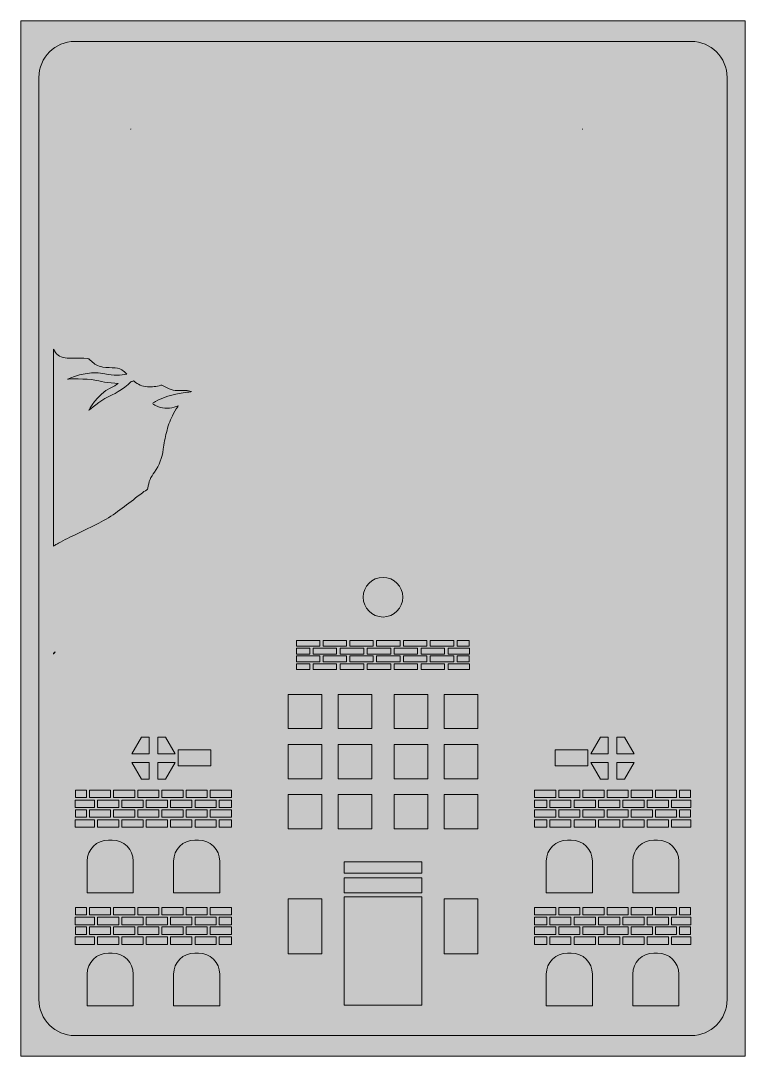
# Model space of a CAD drawing. Header units: centimetres. Extents: x 0.3 to 13.7, y -19.6 to -0.4.
import ezdxf

# ---------------------------------------------------------------- set-up
doc = ezdxf.new("R2010")
doc.units = ezdxf.units.CM
doc.header["$MEASUREMENT"] = 0
doc.layers.add('Layer 1', color=7, linetype='Continuous')

# ---------------------------------------------------------------- blocks, each defined once
blk = doc.blocks.new('block 3')
at = {"layer": 'Layer 1', "true_color": 0x2e3543}
h = blk.add_hatch(color=159, dxfattribs=at)
h.dxf.hatch_style = 2
h.paths.add_polyline_path([(13.717, -19.625), (0.253, -19.625), (0.253, -0.39), (13.717, -0.39)])
at = {"layer": 'Layer 1', "lineweight": 0}
blk.add_lwpolyline([(13.717, -19.625), (0.253, -19.625), (0.253, -0.39), (13.717, -0.39), (13.717, -19.625)], dxfattribs=at)
blk = doc.blocks.new('block 2')
at = {"layer": 'Layer 1'}
blk.add_blockref('block 3', (0, 0), dxfattribs=at)

msp = doc.modelspace()

# ---------------------------------------------------------------- linework, layer by layer
at = {"layer": 'Layer 1', "lineweight": 0}
for points in [[(5.812, -12.009), (5.376, -12.009), (5.376, -11.899), (5.812, -11.899), (5.812, -12.009)], [(6.308, -12.009), (5.872, -12.009), (5.872, -11.899), (6.308, -11.899), (6.308, -12.009)], [(6.804, -11.899), (6.804, -12.009), (6.367, -12.009), (6.367, -11.899), (6.804, -11.899)], [(6.866, -12.009), (6.866, -11.899), (7.302, -11.899), (7.302, -12.009), (6.866, -12.009)], [(7.801, -12.009), (7.365, -12.009), (7.365, -11.899), (7.801, -11.899), (7.801, -12.009)], [(8.299, -12.009), (7.863, -12.009), (7.863, -11.899), (8.299, -11.899), (8.299, -12.009)], [(8.361, -12.009), (8.361, -11.899), (8.585, -11.899), (8.585, -12.009), (8.361, -12.009)], [(5.625, -12.045), (5.625, -12.155), (5.376, -12.155), (5.376, -12.045), (5.625, -12.045)], [(6.122, -12.045), (6.122, -12.155), (5.686, -12.155), (5.686, -12.045), (6.122, -12.045)], [(6.626, -12.045), (6.626, -12.155), (6.19, -12.155), (6.19, -12.045), (6.626, -12.045)], [(7.128, -12.045), (7.128, -12.155), (6.692, -12.155), (6.692, -12.045), (7.128, -12.045)], [(7.629, -12.045), (7.629, -12.155), (7.193, -12.155), (7.193, -12.045), (7.629, -12.045)], [(8.13, -12.045), (8.13, -12.155), (7.694, -12.155), (7.694, -12.045), (8.13, -12.045)], [(8.594, -12.045), (8.594, -12.155), (8.196, -12.155), (8.196, -12.045), (8.594, -12.045)], [(5.812, -12.188), (5.812, -12.297), (5.376, -12.297), (5.376, -12.188), (5.812, -12.188)], [(6.308, -12.297), (5.872, -12.297), (5.872, -12.188), (6.308, -12.188), (6.308, -12.297)], [(6.804, -12.188), (6.804, -12.297), (6.367, -12.297), (6.367, -12.188), (6.804, -12.188)], [(6.866, -12.297), (6.866, -12.188), (7.302, -12.188), (7.302, -12.297), (6.866, -12.297)], [(7.365, -12.297), (7.365, -12.188), (7.801, -12.188), (7.801, -12.297), (7.365, -12.297)], [(7.863, -12.297), (7.863, -12.188), (8.299, -12.188), (8.299, -12.297), (7.863, -12.297)], [(8.361, -12.297), (8.361, -12.188), (8.585, -12.188), (8.585, -12.297), (8.361, -12.297)], [(5.625, -12.333), (5.625, -12.443), (5.376, -12.443), (5.376, -12.333), (5.625, -12.333)], [(6.122, -12.443), (5.686, -12.443), (5.686, -12.333), (6.122, -12.333), (6.122, -12.443)], [(6.626, -12.333), (6.626, -12.443), (6.19, -12.443), (6.19, -12.333), (6.626, -12.333)], [(6.692, -12.443), (6.692, -12.333), (7.128, -12.333), (7.128, -12.443), (6.692, -12.443)], [(7.193, -12.333), (7.629, -12.333), (7.629, -12.443), (7.193, -12.443), (7.193, -12.333)], [(7.694, -12.333), (8.13, -12.333), (8.13, -12.443), (7.694, -12.443), (7.694, -12.333)], [(8.196, -12.333), (8.594, -12.333), (8.594, -12.443), (8.196, -12.443), (8.196, -12.333)], [(5.847, -13.538), (5.221, -13.538), (5.221, -12.903), (5.847, -12.903), (5.847, -13.538)], [(6.152, -13.538), (6.152, -12.903), (6.778, -12.903), (6.778, -13.538), (6.152, -13.538)], [(7.818, -13.538), (7.192, -13.538), (7.192, -12.903), (7.818, -12.903), (7.818, -13.538)], [(8.749, -13.538), (8.123, -13.538), (8.123, -12.903), (8.749, -12.903), (8.749, -13.538)], [(2.638, -14.005), (2.317, -14.005), (2.495, -13.698), (2.638, -13.698), (2.638, -14.005)], [(2.801, -14.005), (2.801, -13.698), (2.944, -13.698), (3.122, -14.005), (2.801, -14.005)], [(5.847, -14.469), (5.221, -14.469), (5.221, -13.834), (5.847, -13.834), (5.847, -14.469)], [(6.152, -13.834), (6.778, -13.834), (6.778, -14.469), (6.152, -14.469), (6.152, -13.834)], [(7.818, -14.469), (7.192, -14.469), (7.192, -13.834), (7.818, -13.834), (7.818, -14.469)], [(8.749, -14.469), (8.123, -14.469), (8.123, -13.834), (8.749, -13.834), (8.749, -14.469)], [(11.169, -14.005), (10.848, -14.005), (11.026, -13.698), (11.169, -13.698), (11.169, -14.005)], [(11.332, -14.005), (11.332, -13.698), (11.475, -13.698), (11.653, -14.005), (11.332, -14.005)], [(3.178, -14.232), (3.178, -13.931), (3.786, -13.931), (3.786, -14.232), (3.178, -14.232)], [(10.792, -14.232), (10.184, -14.232), (10.184, -13.931), (10.792, -13.931), (10.792, -14.232)], [(2.638, -14.169), (2.638, -14.476), (2.495, -14.476), (2.317, -14.169), (2.638, -14.169)], [(3.122, -14.169), (2.944, -14.476), (2.801, -14.476), (2.801, -14.169), (3.122, -14.169)], [(11.169, -14.169), (11.169, -14.476), (11.026, -14.476), (10.848, -14.169), (11.169, -14.169)], [(11.653, -14.169), (11.475, -14.476), (11.332, -14.476), (11.332, -14.169), (11.653, -14.169)], [(1.271, -14.82), (1.271, -14.682), (1.473, -14.682), (1.473, -14.82), (1.271, -14.82)], [(1.922, -14.82), (1.529, -14.82), (1.529, -14.682), (1.922, -14.682), (1.922, -14.82)], [(2.372, -14.682), (2.372, -14.82), (1.979, -14.82), (1.979, -14.682), (2.372, -14.682)], [(2.822, -14.682), (2.822, -14.82), (2.429, -14.82), (2.429, -14.682), (2.822, -14.682)], [(3.272, -14.682), (3.272, -14.82), (2.878, -14.82), (2.878, -14.682), (3.272, -14.682)], [(3.719, -14.82), (3.325, -14.82), (3.325, -14.682), (3.719, -14.682), (3.719, -14.82)], [(4.167, -14.82), (3.773, -14.82), (3.773, -14.682), (4.167, -14.682), (4.167, -14.82)], [(5.847, -15.4), (5.221, -15.4), (5.221, -14.765), (5.847, -14.765), (5.847, -15.4)], [(6.152, -14.765), (6.778, -14.765), (6.778, -15.4), (6.152, -15.4), (6.152, -14.765)], [(7.818, -15.4), (7.192, -15.4), (7.192, -14.765), (7.818, -14.765), (7.818, -15.4)], [(8.749, -15.4), (8.123, -15.4), (8.123, -14.765), (8.749, -14.765), (8.749, -15.4)], [(10.197, -14.682), (10.197, -14.82), (9.803, -14.82), (9.803, -14.682), (10.197, -14.682)], [(10.645, -14.82), (10.251, -14.82), (10.251, -14.682), (10.645, -14.682), (10.645, -14.82)], [(11.092, -14.682), (11.092, -14.82), (10.698, -14.82), (10.698, -14.682), (11.092, -14.682)], [(11.541, -14.682), (11.541, -14.82), (11.148, -14.82), (11.148, -14.682), (11.541, -14.682)], [(11.991, -14.82), (11.598, -14.82), (11.598, -14.682), (11.991, -14.682), (11.991, -14.82)], [(12.048, -14.82), (12.048, -14.682), (12.441, -14.682), (12.441, -14.82), (12.048, -14.82)], [(12.497, -14.82), (12.497, -14.682), (12.699, -14.682), (12.699, -14.82), (12.497, -14.82)], [(1.623, -14.866), (1.623, -15.004), (1.263, -15.004), (1.263, -14.866), (1.623, -14.866)], [(2.075, -14.866), (2.075, -15.004), (1.681, -15.004), (1.681, -14.866), (2.075, -14.866)], [(2.527, -15.004), (2.134, -15.004), (2.134, -14.866), (2.527, -14.866), (2.527, -15.004)], [(2.98, -15.004), (2.586, -15.004), (2.586, -14.866), (2.98, -14.866), (2.98, -15.004)], [(3.038, -15.004), (3.038, -14.866), (3.432, -14.866), (3.432, -15.004), (3.038, -15.004)], [(3.493, -15.004), (3.493, -14.866), (3.887, -14.866), (3.887, -15.004), (3.493, -15.004)], [(4.167, -15.004), (3.942, -15.004), (3.942, -14.866), (4.167, -14.866), (4.167, -15.004)], [(10.028, -14.866), (10.028, -15.004), (9.803, -15.004), (9.803, -14.866), (10.028, -14.866)], [(10.477, -14.866), (10.477, -15.004), (10.083, -15.004), (10.083, -14.866), (10.477, -14.866)], [(10.932, -15.004), (10.538, -15.004), (10.538, -14.866), (10.932, -14.866), (10.932, -15.004)], [(11.384, -15.004), (10.99, -15.004), (10.99, -14.866), (11.384, -14.866), (11.384, -15.004)], [(11.836, -15.004), (11.443, -15.004), (11.443, -14.866), (11.836, -14.866), (11.836, -15.004)], [(12.289, -14.866), (12.289, -15.004), (11.895, -15.004), (11.895, -14.866), (12.289, -14.866)], [(12.707, -15.004), (12.347, -15.004), (12.347, -14.866), (12.707, -14.866), (12.707, -15.004)], [(1.473, -15.046), (1.473, -15.184), (1.271, -15.184), (1.271, -15.046), (1.473, -15.046)], [(1.529, -15.184), (1.529, -15.046), (1.922, -15.046), (1.922, -15.184), (1.529, -15.184)], [(2.372, -15.046), (2.372, -15.184), (1.979, -15.184), (1.979, -15.046), (2.372, -15.046)], [(2.822, -15.046), (2.822, -15.184), (2.429, -15.184), (2.429, -15.046), (2.822, -15.046)], [(3.272, -15.046), (3.272, -15.184), (2.878, -15.184), (2.878, -15.046), (3.272, -15.046)], [(3.719, -15.184), (3.325, -15.184), (3.325, -15.046), (3.719, -15.046), (3.719, -15.184)], [(4.167, -15.184), (3.773, -15.184), (3.773, -15.046), (4.167, -15.046), (4.167, -15.184)], [(10.197, -15.046), (10.197, -15.184), (9.803, -15.184), (9.803, -15.046), (10.197, -15.046)], [(10.251, -15.046), (10.645, -15.046), (10.645, -15.184), (10.251, -15.184), (10.251, -15.046)], [(11.092, -15.046), (11.092, -15.184), (10.698, -15.184), (10.698, -15.046), (11.092, -15.046)], [(11.541, -15.046), (11.541, -15.184), (11.148, -15.184), (11.148, -15.046), (11.541, -15.046)], [(11.598, -15.184), (11.598, -15.046), (11.991, -15.046), (11.991, -15.184), (11.598, -15.184)], [(12.048, -15.184), (12.048, -15.046), (12.441, -15.046), (12.441, -15.184), (12.048, -15.184)], [(12.497, -15.184), (12.497, -15.046), (12.699, -15.046), (12.699, -15.184), (12.497, -15.184)], [(1.623, -15.23), (1.623, -15.369), (1.263, -15.369), (1.263, -15.23), (1.623, -15.23)], [(1.681, -15.23), (2.075, -15.23), (2.075, -15.369), (1.681, -15.369), (1.681, -15.23)], [(2.134, -15.369), (2.134, -15.23), (2.527, -15.23), (2.527, -15.369), (2.134, -15.369)], [(2.586, -15.369), (2.586, -15.23), (2.98, -15.23), (2.98, -15.369), (2.586, -15.369)], [(3.432, -15.23), (3.432, -15.369), (3.038, -15.369), (3.038, -15.23), (3.432, -15.23)], [(3.887, -15.369), (3.493, -15.369), (3.493, -15.23), (3.887, -15.23), (3.887, -15.369)], [(4.167, -15.369), (3.942, -15.369), (3.942, -15.23), (4.167, -15.23), (4.167, -15.369)], [(10.028, -15.23), (10.028, -15.369), (9.803, -15.369), (9.803, -15.23), (10.028, -15.23)], [(10.477, -15.23), (10.477, -15.369), (10.083, -15.369), (10.083, -15.23), (10.477, -15.23)], [(10.932, -15.369), (10.538, -15.369), (10.538, -15.23), (10.932, -15.23), (10.932, -15.369)], [(10.99, -15.369), (10.99, -15.23), (11.384, -15.23), (11.384, -15.369), (10.99, -15.369)], [(11.443, -15.369), (11.443, -15.23), (11.836, -15.23), (11.836, -15.369), (11.443, -15.369)], [(12.289, -15.369), (11.895, -15.369), (11.895, -15.23), (12.289, -15.23), (12.289, -15.369)], [(12.707, -15.369), (12.347, -15.369), (12.347, -15.23), (12.707, -15.23), (12.707, -15.369)], [(7.707, -16.225), (6.263, -16.225), (6.263, -16.013), (7.707, -16.013), (7.707, -16.225)], [(7.707, -16.587), (6.263, -16.587), (6.263, -16.309), (7.707, -16.309), (7.707, -16.587)], [(5.847, -17.724), (5.221, -17.724), (5.221, -16.699), (5.847, -16.699), (5.847, -17.724)], [(7.707, -18.677), (6.263, -18.677), (6.263, -16.664), (7.707, -16.664), (7.707, -18.677)], [(8.749, -17.724), (8.123, -17.724), (8.123, -16.699), (8.749, -16.699), (8.749, -17.724)], [(1.473, -16.859), (1.473, -16.998), (1.271, -16.998), (1.271, -16.859), (1.473, -16.859)], [(1.529, -16.859), (1.922, -16.859), (1.922, -16.998), (1.529, -16.998), (1.529, -16.859)], [(2.372, -16.859), (2.372, -16.998), (1.979, -16.998), (1.979, -16.859), (2.372, -16.859)], [(2.429, -16.859), (2.822, -16.859), (2.822, -16.998), (2.429, -16.998), (2.429, -16.859)], [(2.878, -16.859), (3.272, -16.859), (3.272, -16.998), (2.878, -16.998), (2.878, -16.859)], [(3.719, -16.998), (3.325, -16.998), (3.325, -16.859), (3.719, -16.859), (3.719, -16.998)], [(4.167, -16.998), (3.773, -16.998), (3.773, -16.859), (4.167, -16.859), (4.167, -16.998)], [(10.197, -16.859), (10.197, -16.998), (9.803, -16.998), (9.803, -16.859), (10.197, -16.859)], [(10.251, -16.859), (10.645, -16.859), (10.645, -16.998), (10.251, -16.998), (10.251, -16.859)], [(11.092, -16.859), (11.092, -16.998), (10.698, -16.998), (10.698, -16.859), (11.092, -16.859)], [(11.148, -16.859), (11.541, -16.859), (11.541, -16.998), (11.148, -16.998), (11.148, -16.859)], [(11.598, -16.859), (11.991, -16.859), (11.991, -16.998), (11.598, -16.998), (11.598, -16.859)], [(12.048, -16.998), (12.048, -16.859), (12.441, -16.859), (12.441, -16.998), (12.048, -16.998)], [(12.497, -16.998), (12.497, -16.859), (12.699, -16.859), (12.699, -16.998), (12.497, -16.998)], [(1.623, -17.043), (1.623, -17.182), (1.263, -17.182), (1.263, -17.043), (1.623, -17.043)], [(1.681, -17.043), (2.075, -17.043), (2.075, -17.182), (1.681, -17.182), (1.681, -17.043)], [(2.134, -17.182), (2.134, -17.043), (2.527, -17.043), (2.527, -17.182), (2.134, -17.182)], [(2.586, -17.182), (2.586, -17.043), (2.98, -17.043), (2.98, -17.182), (2.586, -17.182)], [(3.038, -17.182), (3.038, -17.043), (3.432, -17.043), (3.432, -17.182), (3.038, -17.182)], [(3.493, -17.182), (3.493, -17.043), (3.887, -17.043), (3.887, -17.182), (3.493, -17.182)], [(4.167, -17.182), (3.942, -17.182), (3.942, -17.043), (4.167, -17.043), (4.167, -17.182)], [(10.028, -17.043), (10.028, -17.182), (9.803, -17.182), (9.803, -17.043), (10.028, -17.043)], [(10.477, -17.043), (10.477, -17.182), (10.083, -17.182), (10.083, -17.043), (10.477, -17.043)], [(10.538, -17.182), (10.538, -17.043), (10.932, -17.043), (10.932, -17.182), (10.538, -17.182)], [(10.99, -17.182), (10.99, -17.043), (11.384, -17.043), (11.384, -17.182), (10.99, -17.182)], [(11.443, -17.182), (11.443, -17.043), (11.836, -17.043), (11.836, -17.182), (11.443, -17.182)], [(12.289, -17.182), (11.895, -17.182), (11.895, -17.043), (12.289, -17.043), (12.289, -17.182)], [(12.707, -17.182), (12.347, -17.182), (12.347, -17.043), (12.707, -17.043), (12.707, -17.182)], [(1.473, -17.223), (1.473, -17.362), (1.271, -17.362), (1.271, -17.223), (1.473, -17.223)], [(1.922, -17.223), (1.922, -17.362), (1.529, -17.362), (1.529, -17.223), (1.922, -17.223)], [(1.979, -17.362), (1.979, -17.223), (2.372, -17.223), (2.372, -17.362), (1.979, -17.362)], [(2.429, -17.223), (2.822, -17.223), (2.822, -17.362), (2.429, -17.362), (2.429, -17.223)], [(2.878, -17.223), (3.272, -17.223), (3.272, -17.362), (2.878, -17.362), (2.878, -17.223)], [(3.719, -17.362), (3.325, -17.362), (3.325, -17.223), (3.719, -17.223), (3.719, -17.362)], [(4.167, -17.362), (3.773, -17.362), (3.773, -17.223), (4.167, -17.223), (4.167, -17.362)], [(10.197, -17.223), (10.197, -17.362), (9.803, -17.362), (9.803, -17.223), (10.197, -17.223)], [(10.251, -17.362), (10.251, -17.223), (10.645, -17.223), (10.645, -17.362), (10.251, -17.362)], [(10.698, -17.223), (11.092, -17.223), (11.092, -17.362), (10.698, -17.362), (10.698, -17.223)], [(11.148, -17.223), (11.541, -17.223), (11.541, -17.362), (11.148, -17.362), (11.148, -17.223)], [(11.598, -17.223), (11.991, -17.223), (11.991, -17.362), (11.598, -17.362), (11.598, -17.223)], [(12.048, -17.362), (12.048, -17.223), (12.441, -17.223), (12.441, -17.362), (12.048, -17.362)], [(12.497, -17.362), (12.497, -17.223), (12.699, -17.223), (12.699, -17.362), (12.497, -17.362)], [(1.623, -17.407), (1.623, -17.546), (1.263, -17.546), (1.263, -17.407), (1.623, -17.407)], [(1.681, -17.407), (2.075, -17.407), (2.075, -17.546), (1.681, -17.546), (1.681, -17.407)], [(2.527, -17.546), (2.134, -17.546), (2.134, -17.407), (2.527, -17.407), (2.527, -17.546)], [(2.98, -17.546), (2.586, -17.546), (2.586, -17.407), (2.98, -17.407), (2.98, -17.546)], [(3.038, -17.407), (3.432, -17.407), (3.432, -17.546), (3.038, -17.546), (3.038, -17.407)], [(3.887, -17.407), (3.887, -17.546), (3.493, -17.546), (3.493, -17.407), (3.887, -17.407)], [(4.167, -17.546), (3.942, -17.546), (3.942, -17.407), (4.167, -17.407), (4.167, -17.546)], [(10.028, -17.407), (10.028, -17.546), (9.803, -17.546), (9.803, -17.407), (10.028, -17.407)], [(10.477, -17.407), (10.477, -17.546), (10.083, -17.546), (10.083, -17.407), (10.477, -17.407)], [(10.932, -17.546), (10.538, -17.546), (10.538, -17.407), (10.932, -17.407), (10.932, -17.546)], [(11.384, -17.546), (10.99, -17.546), (10.99, -17.407), (11.384, -17.407), (11.384, -17.546)], [(11.443, -17.407), (11.836, -17.407), (11.836, -17.546), (11.443, -17.546), (11.443, -17.407)], [(11.895, -17.407), (12.289, -17.407), (12.289, -17.546), (11.895, -17.546), (11.895, -17.407)], [(12.707, -17.546), (12.347, -17.546), (12.347, -17.407), (12.707, -17.407), (12.707, -17.546)]]:
    msp.add_lwpolyline(points, dxfattribs=at)
for points, knots in [([(12.71, -0.774), (12.71, -0.774), (1.26, -0.774), (1.26, -0.774), (0.891, -0.774), (0.591, -1.074), (0.591, -1.443), (0.591, -1.443), (0.591, -18.572), (0.591, -18.572), (0.591, -18.941), (0.891, -19.241), (1.26, -19.241), (1.26, -19.241), (12.71, -19.241), (12.71, -19.241), (13.079, -19.241), (13.379, -18.941), (13.379, -18.572), (13.379, -18.572), (13.379, -1.443), (13.379, -1.443), (13.379, -1.074), (13.079, -0.774), (12.71, -0.774)], [0, 0, 0, 0, 1, 1, 1, 2, 2, 2, 3, 3, 3, 4, 4, 4, 5, 5, 5, 6, 6, 6, 7, 7, 7, 8, 8, 8, 8]), ([(2.298, -2.401), (2.297, -2.402), (2.296, -2.403), (2.296, -2.404), (2.296, -2.404), (2.296, -2.404), (2.295, -2.404), (2.296, -2.403), (2.297, -2.402), (2.298, -2.401)], [0, 0, 0, 0, 1, 1, 1, 2, 2, 2, 3, 3, 3, 3]), ([(10.69, -2.401), (10.69, -2.402), (10.689, -2.403), (10.689, -2.404), (10.689, -2.404), (10.688, -2.404), (10.688, -2.404), (10.689, -2.403), (10.69, -2.402), (10.69, -2.401)], [0, 0, 0, 0, 1, 1, 1, 2, 2, 2, 3, 3, 3, 3]), ([(0.862, -6.489), (0.902, -6.583), (0.975, -6.635), (1.077, -6.652), (1.131, -6.661), (1.185, -6.661), (1.239, -6.66), (1.323, -6.659), (1.407, -6.655), (1.491, -6.665), (1.513, -6.667), (1.53, -6.675), (1.546, -6.693), (1.599, -6.75), (1.661, -6.793), (1.736, -6.814), (1.737, -6.814), (1.737, -6.814), (1.737, -6.814), (1.75, -6.818), (1.764, -6.821), (1.779, -6.823), (1.855, -6.835), (1.932, -6.834), (2.009, -6.84), (2.068, -6.844), (2.122, -6.86), (2.166, -6.898), (2.173, -6.904), (2.18, -6.91), (2.187, -6.917), (2.2, -6.931), (2.214, -6.943), (2.227, -6.957), (2.118, -6.975), (1.974, -6.983), (1.817, -6.948), (1.485, -6.875), (1.123, -7.046), (1.123, -7.046), (1.123, -7.046), (1.485, -7.034), (1.63, -7.065), (1.708, -7.081), (1.889, -7.124), (2.066, -7.127), (2.026, -7.156), (1.98, -7.183), (1.929, -7.207), (1.67, -7.328), (1.517, -7.628), (1.517, -7.628), (1.517, -7.628), (1.752, -7.434), (1.865, -7.38), (1.946, -7.342), (2.176, -7.239), (2.298, -7.099), (2.316, -7.093), (2.334, -7.086), (2.35, -7.078), (2.353, -7.081), (2.356, -7.084), (2.359, -7.086), (2.43, -7.145), (2.51, -7.184), (2.607, -7.19), (2.691, -7.195), (2.773, -7.185), (2.854, -7.162), (2.872, -7.157), (2.885, -7.16), (2.9, -7.17), (2.994, -7.231), (3.094, -7.266), (3.208, -7.258), (3.244, -7.256), (3.281, -7.256), (3.317, -7.257), (3.354, -7.258), (3.389, -7.266), (3.425, -7.277), (3.42, -7.284), (3.414, -7.283), (3.409, -7.283), (3.317, -7.292), (3.226, -7.306), (3.135, -7.326), (3.003, -7.356), (2.874, -7.396), (2.756, -7.465), (2.739, -7.475), (2.709, -7.483), (2.71, -7.501), (2.711, -7.518), (2.739, -7.527), (2.757, -7.537), (2.869, -7.599), (2.987, -7.598), (3.107, -7.569), (3.131, -7.564), (3.153, -7.554), (3.177, -7.546), (3.178, -7.555), (3.174, -7.559), (3.171, -7.563), (3.128, -7.611), (3.1, -7.669), (3.072, -7.726), (3.022, -7.825), (2.988, -7.928), (2.961, -8.036), (2.936, -8.14), (2.915, -8.244), (2.901, -8.35), (2.88, -8.505), (2.831, -8.648), (2.738, -8.775), (2.673, -8.862), (2.627, -8.959), (2.617, -9.07), (2.615, -9.085), (2.608, -9.093), (2.597, -9.101), (2.524, -9.149), (2.455, -9.2), (2.387, -9.254), (2.277, -9.34), (2.166, -9.427), (2.053, -9.509), (1.943, -9.589), (1.824, -9.657), (1.704, -9.72), (1.57, -9.791), (1.435, -9.857), (1.299, -9.922), (1.182, -9.978), (1.065, -10.034), (0.952, -10.097), (0.942, -10.101), (0.933, -10.107), (0.924, -10.112), (0.903, -10.123), (0.883, -10.135), (0.862, -10.147), (0.862, -10.147), (0.862, -6.489), (0.862, -6.489)], [0, 0, 0, 0, 1, 1, 1, 2, 2, 2, 3, 3, 3, 4, 4, 4, 5, 5, 5, 6, 6, 6, 7, 7, 7, 8, 8, 8, 9, 9, 9, 10, 10, 10, 11, 11, 11, 12, 12, 12, 13, 13, 13, 14, 14, 14, 15, 15, 15, 16, 16, 16, 17, 17, 17, 18, 18, 18, 19, 19, 19, 20, 20, 20, 21, 21, 21, 22, 22, 22, 23, 23, 23, 24, 24, 24, 25, 25, 25, 26, 26, 26, 27, 27, 27, 28, 28, 28, 29, 29, 29, 30, 30, 30, 31, 31, 31, 32, 32, 32, 33, 33, 33, 34, 34, 34, 35, 35, 35, 36, 36, 36, 37, 37, 37, 38, 38, 38, 39, 39, 39, 40, 40, 40, 41, 41, 41, 42, 42, 42, 43, 43, 43, 44, 44, 44, 45, 45, 45, 46, 46, 46, 47, 47, 47, 48, 48, 48, 49, 49, 49, 49]), ([(6.985, -11.466), (6.782, -11.466), (6.617, -11.302), (6.617, -11.098), (6.617, -10.895), (6.782, -10.73), (6.985, -10.73), (7.188, -10.73), (7.353, -10.895), (7.353, -11.098), (7.353, -11.302), (7.188, -11.466), (6.985, -11.466)], [0, 0, 0, 0, 1, 1, 1, 2, 2, 2, 3, 3, 3, 4, 4, 4, 4]), ([(0.862, -12.138), (0.874, -12.129), (0.885, -12.121), (0.896, -12.112), (0.885, -12.126), (0.874, -12.14), (0.862, -12.154), (0.862, -12.154), (0.862, -12.138), (0.862, -12.138)], [0, 0, 0, 0, 1, 1, 1, 2, 2, 2, 3, 3, 3, 3]), ([(1.882, -15.608), (1.882, -15.608), (1.951, -15.608), (1.951, -15.608), (2.168, -15.608), (2.345, -15.785), (2.345, -16.002), (2.345, -16.002), (2.345, -16.586), (2.345, -16.586), (2.345, -16.586), (1.488, -16.586), (1.488, -16.586), (1.488, -16.586), (1.488, -16.002), (1.488, -16.002), (1.488, -15.785), (1.665, -15.608), (1.882, -15.608)], [0, 0, 0, 0, 1, 1, 1, 2, 2, 2, 3, 3, 3, 4, 4, 4, 5, 5, 5, 6, 6, 6, 6]), ([(3.094, -16.586), (3.094, -16.586), (3.094, -16.002), (3.094, -16.002), (3.094, -15.785), (3.27, -15.608), (3.488, -15.608), (3.488, -15.608), (3.556, -15.608), (3.556, -15.608), (3.774, -15.608), (3.95, -15.785), (3.95, -16.002), (3.95, -16.002), (3.95, -16.586), (3.95, -16.586), (3.95, -16.586), (3.094, -16.586), (3.094, -16.586)], [0, 0, 0, 0, 1, 1, 1, 2, 2, 2, 3, 3, 3, 4, 4, 4, 5, 5, 5, 6, 6, 6, 6]), ([(10.414, -15.608), (10.414, -15.608), (10.482, -15.608), (10.482, -15.608), (10.7, -15.608), (10.876, -15.785), (10.876, -16.002), (10.876, -16.002), (10.876, -16.586), (10.876, -16.586), (10.876, -16.586), (10.02, -16.586), (10.02, -16.586), (10.02, -16.586), (10.02, -16.002), (10.02, -16.002), (10.02, -15.785), (10.196, -15.608), (10.414, -15.608)], [0, 0, 0, 0, 1, 1, 1, 2, 2, 2, 3, 3, 3, 4, 4, 4, 5, 5, 5, 6, 6, 6, 6]), ([(11.625, -16.586), (11.625, -16.586), (11.625, -16.002), (11.625, -16.002), (11.625, -15.785), (11.802, -15.608), (12.019, -15.608), (12.019, -15.608), (12.088, -15.608), (12.088, -15.608), (12.305, -15.608), (12.482, -15.785), (12.482, -16.002), (12.482, -16.002), (12.482, -16.586), (12.482, -16.586), (12.482, -16.586), (11.625, -16.586), (11.625, -16.586)], [0, 0, 0, 0, 1, 1, 1, 2, 2, 2, 3, 3, 3, 4, 4, 4, 5, 5, 5, 6, 6, 6, 6]), ([(2.345, -18.685), (2.345, -18.685), (1.488, -18.685), (1.488, -18.685), (1.488, -18.685), (1.488, -18.101), (1.488, -18.101), (1.488, -17.883), (1.665, -17.707), (1.882, -17.707), (1.882, -17.707), (1.951, -17.707), (1.951, -17.707), (2.168, -17.707), (2.345, -17.883), (2.345, -18.101), (2.345, -18.101), (2.345, -18.685), (2.345, -18.685)], [0, 0, 0, 0, 1, 1, 1, 2, 2, 2, 3, 3, 3, 4, 4, 4, 5, 5, 5, 6, 6, 6, 6]), ([(3.95, -18.685), (3.95, -18.685), (3.094, -18.685), (3.094, -18.685), (3.094, -18.685), (3.094, -18.101), (3.094, -18.101), (3.094, -17.883), (3.27, -17.707), (3.488, -17.707), (3.488, -17.707), (3.556, -17.707), (3.556, -17.707), (3.774, -17.707), (3.95, -17.883), (3.95, -18.101), (3.95, -18.101), (3.95, -18.685), (3.95, -18.685)], [0, 0, 0, 0, 1, 1, 1, 2, 2, 2, 3, 3, 3, 4, 4, 4, 5, 5, 5, 6, 6, 6, 6]), ([(10.876, -18.685), (10.876, -18.685), (10.02, -18.685), (10.02, -18.685), (10.02, -18.685), (10.02, -18.101), (10.02, -18.101), (10.02, -17.883), (10.196, -17.707), (10.414, -17.707), (10.414, -17.707), (10.482, -17.707), (10.482, -17.707), (10.7, -17.707), (10.876, -17.883), (10.876, -18.101), (10.876, -18.101), (10.876, -18.685), (10.876, -18.685)], [0, 0, 0, 0, 1, 1, 1, 2, 2, 2, 3, 3, 3, 4, 4, 4, 5, 5, 5, 6, 6, 6, 6]), ([(12.482, -18.685), (12.482, -18.685), (11.625, -18.685), (11.625, -18.685), (11.625, -18.685), (11.625, -18.101), (11.625, -18.101), (11.625, -17.883), (11.802, -17.707), (12.019, -17.707), (12.019, -17.707), (12.088, -17.707), (12.088, -17.707), (12.305, -17.707), (12.482, -17.883), (12.482, -18.101), (12.482, -18.101), (12.482, -18.685), (12.482, -18.685)], [0, 0, 0, 0, 1, 1, 1, 2, 2, 2, 3, 3, 3, 4, 4, 4, 5, 5, 5, 6, 6, 6, 6])]:
    msp.add_open_spline(points, degree=3, knots=knots, dxfattribs=at)

# ---------------------------------------------------------------- block references
at = {"layer": 'Layer 1'}
msp.add_blockref('block 2', (0, 0), dxfattribs=at)

doc.saveas('drawing.dxf')
